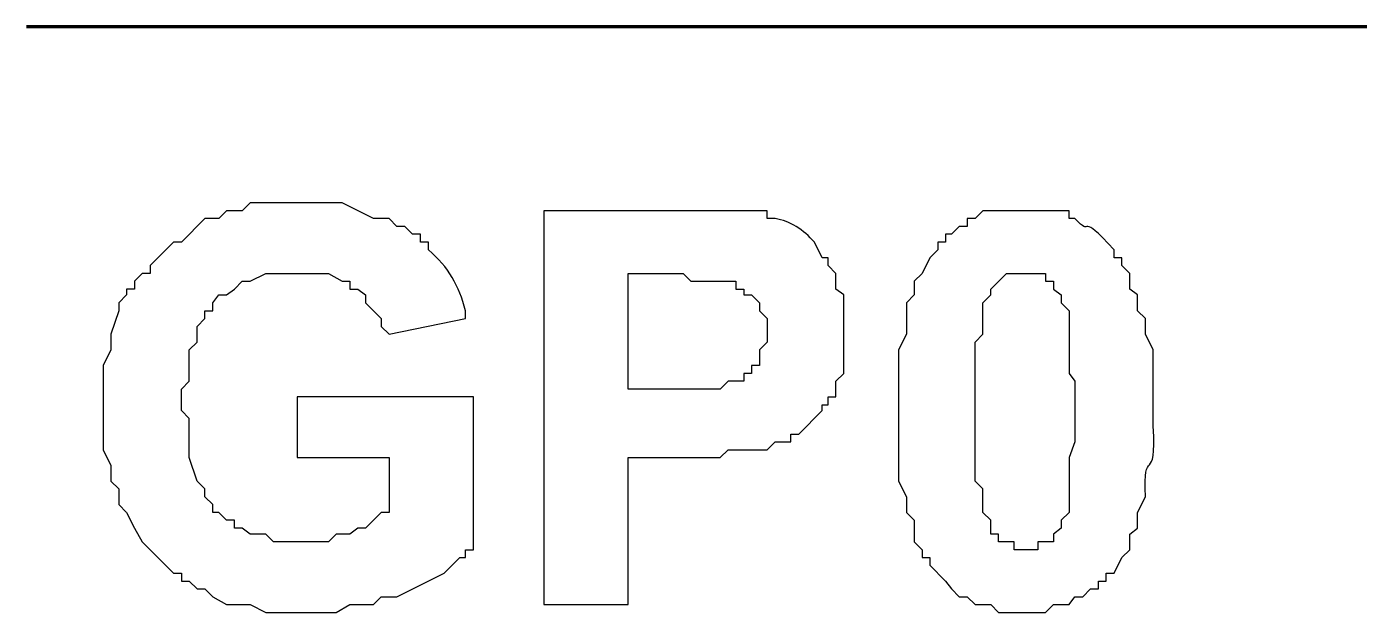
# Model space of a CAD drawing. Header units: millimetres. Extents: x -109 to -14.2, y -107.5 to -24.7.
# Drawn here: x -80.651 to -76.261, y -42.645 to -40.715 of the extents above; entities that cross this region are included whole.
import ezdxf

# ---------------------------------------------------------------- set-up
doc = ezdxf.new("R2010")
doc.units = ezdxf.units.MM
doc.header["$MEASUREMENT"] = 0
doc.layers.add('layer 1', color=7, linetype='Continuous')

msp = doc.modelspace()

# ---------------------------------------------------------------- linework, layer by layer
at = {"layer": 'layer 1', "color": 0, "lineweight": 80}
msp.add_open_spline([(-80.6507, -40.7152), (-80.6507, -40.7152), (-72.0095, -40.7152), (-72.0095, -40.7152), (-72.0095, -40.7152), (-72.0095, -40.7152), (-69.4733, -40.7152), (-69.4733, -40.7152)], degree=3, knots=[0, 0, 0, 0, 0.333333, 0.333333, 0.333333, 0.333333, 1, 1, 1, 1], dxfattribs=at)
at = {"layer": 'layer 1', "color": 0}
for points, knots in [([(-79.7601, -42.135), (-79.7601, -42.135), (-79.7601, -41.9349), (-79.7601, -41.9349), (-79.7601, -41.9349), (-79.7601, -41.9349), (-79.1793, -41.9349), (-79.1793, -41.9349), (-79.1793, -41.9349), (-79.1793, -41.9349), (-79.1793, -42.4383), (-79.1793, -42.4383), (-79.1793, -42.4383), (-79.1793, -42.4383), (-79.2051, -42.4383), (-79.2051, -42.4383), (-79.2051, -42.4383), (-79.2051, -42.4383), (-79.2051, -42.4641), (-79.2051, -42.4641), (-79.2051, -42.4641), (-79.2051, -42.4641), (-79.2245, -42.4641), (-79.2245, -42.4641), (-79.2245, -42.4641), (-79.2245, -42.4641), (-79.2761, -42.5158), (-79.2761, -42.5158), (-79.2761, -42.5158), (-79.2761, -42.5158), (-79.431, -42.5932), (-79.431, -42.5932), (-79.431, -42.5932), (-79.431, -42.5932), (-79.4826, -42.5932), (-79.4826, -42.5932), (-79.4826, -42.5932), (-79.4826, -42.5932), (-79.5084, -42.619), (-79.5084, -42.619), (-79.5084, -42.619), (-79.5084, -42.619), (-79.5859, -42.619), (-79.5859, -42.619), (-79.5859, -42.619), (-79.5859, -42.619), (-79.6311, -42.6448), (-79.6311, -42.6448), (-79.6311, -42.6448), (-79.6311, -42.6448), (-79.8634, -42.6448), (-79.8634, -42.6448), (-79.8634, -42.6448), (-79.8634, -42.6448), (-79.915, -42.619), (-79.915, -42.619), (-79.915, -42.619), (-79.915, -42.619), (-79.9925, -42.619), (-79.9925, -42.619), (-79.9925, -42.619), (-79.9925, -42.619), (-80.0376, -42.5932), (-80.0376, -42.5932), (-80.0376, -42.5932), (-80.0376, -42.5932), (-80.0634, -42.5674), (-80.0634, -42.5674), (-80.0634, -42.5674), (-80.0634, -42.5674), (-80.0893, -42.5674), (-80.0893, -42.5674), (-80.0893, -42.5674), (-80.0893, -42.5674), (-80.1151, -42.5416), (-80.1151, -42.5416), (-80.1151, -42.5416), (-80.1151, -42.5416), (-80.1409, -42.5416), (-80.1409, -42.5416), (-80.1409, -42.5416), (-80.1409, -42.5416), (-80.1409, -42.5158), (-80.1409, -42.5158), (-80.1409, -42.5158), (-80.1409, -42.5158), (-80.1667, -42.5158), (-80.1667, -42.5158), (-80.1667, -42.5158), (-80.1667, -42.5158), (-80.27, -42.4125), (-80.27, -42.4125), (-80.27, -42.4125), (-80.27, -42.4125), (-80.2958, -42.3673), (-80.2958, -42.3673), (-80.2958, -42.3673), (-80.2958, -42.3673), (-80.3216, -42.3157), (-80.3216, -42.3157), (-80.3216, -42.3157), (-80.3216, -42.3157), (-80.3474, -42.2899), (-80.3474, -42.2899), (-80.3474, -42.2899), (-80.3474, -42.2899), (-80.3474, -42.2382), (-80.3474, -42.2382), (-80.3474, -42.2382), (-80.3474, -42.2382), (-80.3732, -42.2124), (-80.3732, -42.2124), (-80.3732, -42.2124), (-80.3732, -42.2124), (-80.3732, -42.1608), (-80.3732, -42.1608), (-80.3732, -42.1608), (-80.3732, -42.1608), (-80.399, -42.1092), (-80.399, -42.1092), (-80.399, -42.1092), (-80.399, -42.1092), (-80.399, -41.8317), (-80.399, -41.8317), (-80.399, -41.8317), (-80.399, -41.8317), (-80.3732, -41.7801), (-80.3732, -41.7801), (-80.3732, -41.7801), (-80.3732, -41.7801), (-80.3732, -41.7284), (-80.3732, -41.7284), (-80.3732, -41.7284), (-80.3732, -41.7284), (-80.3474, -41.651), (-80.3474, -41.651), (-80.3474, -41.651), (-80.3474, -41.651), (-80.3474, -41.6252), (-80.3474, -41.6252), (-80.3474, -41.6252), (-80.3474, -41.6252), (-80.3216, -41.5993), (-80.3216, -41.5993), (-80.3216, -41.5993), (-80.3216, -41.5993), (-80.3216, -41.58), (-80.3216, -41.58), (-80.3216, -41.58), (-80.3216, -41.58), (-80.2958, -41.58), (-80.2958, -41.58), (-80.2958, -41.58), (-80.2958, -41.58), (-80.2958, -41.5542), (-80.2958, -41.5542), (-80.2958, -41.5542), (-80.2958, -41.5542), (-80.27, -41.5284), (-80.27, -41.5284), (-80.27, -41.5284), (-80.27, -41.5284), (-80.2441, -41.5284), (-80.2441, -41.5284), (-80.2441, -41.5284), (-80.2441, -41.5284), (-80.2441, -41.5025), (-80.2441, -41.5025), (-80.2441, -41.5025), (-80.2441, -41.5025), (-80.1667, -41.4251), (-80.1667, -41.4251), (-80.1667, -41.4251), (-80.1667, -41.4251), (-80.1409, -41.4251), (-80.1409, -41.4251), (-80.1409, -41.4251), (-80.1409, -41.4251), (-80.0634, -41.3477), (-80.0634, -41.3477), (-80.0634, -41.3477), (-80.0634, -41.3477), (-80.0183, -41.3477), (-80.0183, -41.3477), (-80.0183, -41.3477), (-80.0183, -41.3477), (-79.9925, -41.3219), (-79.9925, -41.3219), (-79.9925, -41.3219), (-79.9925, -41.3219), (-79.9408, -41.3219), (-79.9408, -41.3219), (-79.9408, -41.3219), (-79.9408, -41.3219), (-79.915, -41.296), (-79.915, -41.296), (-79.915, -41.296), (-79.915, -41.296), (-79.6117, -41.296), (-79.6117, -41.296), (-79.6117, -41.296), (-79.6117, -41.296), (-79.5084, -41.3477), (-79.5084, -41.3477), (-79.5084, -41.3477), (-79.5084, -41.3477), (-79.4568, -41.3477), (-79.4568, -41.3477), (-79.4568, -41.3477), (-79.4568, -41.3477), (-79.431, -41.3735), (-79.431, -41.3735), (-79.431, -41.3735), (-79.431, -41.3735), (-79.4052, -41.3735), (-79.4052, -41.3735), (-79.4052, -41.3735), (-79.4052, -41.3735), (-79.3794, -41.3993), (-79.3794, -41.3993), (-79.3794, -41.3993), (-79.3794, -41.3993), (-79.3536, -41.3993), (-79.3536, -41.3993), (-79.3536, -41.3993), (-79.3536, -41.3993), (-79.3536, -41.4251), (-79.3536, -41.4251), (-79.3536, -41.4251), (-79.3536, -41.4251), (-79.3277, -41.4251), (-79.3277, -41.4251), (-79.3277, -41.4251), (-79.3277, -41.4251), (-79.3277, -41.4509), (-79.3277, -41.4509), (-79.3277, -41.4509), (-79.2594, -41.5071), (-79.2278, -41.569), (-79.2051, -41.651), (-79.2051, -41.651), (-79.2051, -41.651), (-79.2051, -41.6768), (-79.2051, -41.6768), (-79.2051, -41.6768), (-79.2051, -41.6768), (-79.4568, -41.7284), (-79.4568, -41.7284), (-79.4568, -41.7284), (-79.4568, -41.7284), (-79.4826, -41.7026), (-79.4826, -41.7026), (-79.4826, -41.7026), (-79.4826, -41.7026), (-79.4826, -41.6768), (-79.4826, -41.6768), (-79.4826, -41.6768), (-79.4826, -41.6768), (-79.5343, -41.6252), (-79.5343, -41.6252), (-79.5343, -41.6252), (-79.5343, -41.6252), (-79.5343, -41.5993), (-79.5343, -41.5993), (-79.5343, -41.5993), (-79.5343, -41.5993), (-79.5601, -41.58), (-79.5601, -41.58), (-79.5601, -41.58), (-79.5601, -41.58), (-79.5859, -41.58), (-79.5859, -41.58), (-79.5859, -41.58), (-79.5859, -41.58), (-79.5859, -41.5542), (-79.5859, -41.5542), (-79.5859, -41.5542), (-79.5859, -41.5542), (-79.6117, -41.5542), (-79.6117, -41.5542), (-79.6117, -41.5542), (-79.6117, -41.5542), (-79.6569, -41.5284), (-79.6569, -41.5284), (-79.6569, -41.5284), (-79.7085, -41.5284), (-79.7601, -41.5284), (-79.8118, -41.5284), (-79.8118, -41.5284), (-79.8118, -41.5284), (-79.8634, -41.5284), (-79.8634, -41.5284), (-79.8634, -41.5284), (-79.8634, -41.5284), (-79.915, -41.5542), (-79.915, -41.5542), (-79.915, -41.5542), (-79.915, -41.5542), (-79.9408, -41.5542), (-79.9408, -41.5542), (-79.9408, -41.5542), (-79.9408, -41.5542), (-79.9666, -41.58), (-79.9666, -41.58), (-79.9666, -41.58), (-79.9666, -41.58), (-79.9925, -41.5993), (-79.9925, -41.5993), (-79.9925, -41.5993), (-79.9925, -41.5993), (-80.0183, -41.5993), (-80.0183, -41.5993), (-80.0183, -41.5993), (-80.0183, -41.5993), (-80.0376, -41.6252), (-80.0376, -41.6252), (-80.0376, -41.6252), (-80.0376, -41.6252), (-80.0376, -41.651), (-80.0376, -41.651), (-80.0376, -41.651), (-80.0376, -41.651), (-80.0634, -41.651), (-80.0634, -41.651), (-80.0634, -41.651), (-80.0634, -41.651), (-80.0634, -41.6768), (-80.0634, -41.6768), (-80.0634, -41.6768), (-80.0634, -41.6768), (-80.0893, -41.7026), (-80.0893, -41.7026), (-80.0893, -41.7026), (-80.0893, -41.7026), (-80.0893, -41.7542), (-80.0893, -41.7542), (-80.0893, -41.7542), (-80.0893, -41.7542), (-80.1151, -41.7801), (-80.1151, -41.7801), (-80.1151, -41.7801), (-80.1151, -41.7801), (-80.1151, -41.8833), (-80.1151, -41.8833), (-80.1151, -41.8833), (-80.1151, -41.8833), (-80.1409, -41.9091), (-80.1409, -41.9091), (-80.1409, -41.9091), (-80.1409, -41.9091), (-80.1409, -41.9801), (-80.1409, -41.9801), (-80.1409, -41.9801), (-80.1409, -41.9801), (-80.1151, -42.0059), (-80.1151, -42.0059), (-80.1151, -42.0059), (-80.1151, -42.0059), (-80.1151, -42.135), (-80.1151, -42.135), (-80.1151, -42.135), (-80.1151, -42.135), (-80.0893, -42.2124), (-80.0893, -42.2124), (-80.0893, -42.2124), (-80.0893, -42.2124), (-80.0634, -42.2382), (-80.0634, -42.2382), (-80.0634, -42.2382), (-80.0634, -42.2382), (-80.0634, -42.2641), (-80.0634, -42.2641), (-80.0634, -42.2641), (-80.0634, -42.2641), (-80.0376, -42.2899), (-80.0376, -42.2899), (-80.0376, -42.2899), (-80.0376, -42.2899), (-80.0376, -42.3157), (-80.0376, -42.3157), (-80.0376, -42.3157), (-80.0376, -42.3157), (-80.0183, -42.3157), (-80.0183, -42.3157), (-80.0183, -42.3157), (-80.0183, -42.3157), (-79.9925, -42.3415), (-79.9925, -42.3415), (-79.9925, -42.3415), (-79.9925, -42.3415), (-79.9666, -42.3415), (-79.9666, -42.3415), (-79.9666, -42.3415), (-79.9666, -42.3415), (-79.9666, -42.3673), (-79.9666, -42.3673), (-79.9666, -42.3673), (-79.9666, -42.3673), (-79.9408, -42.3673), (-79.9408, -42.3673), (-79.9408, -42.3673), (-79.9408, -42.3673), (-79.915, -42.3867), (-79.915, -42.3867), (-79.915, -42.3867), (-79.915, -42.3867), (-79.8634, -42.3867), (-79.8634, -42.3867), (-79.8634, -42.3867), (-79.8634, -42.3867), (-79.8376, -42.4125), (-79.8376, -42.4125), (-79.8376, -42.4125), (-79.8376, -42.4125), (-79.6569, -42.4125), (-79.6569, -42.4125), (-79.6569, -42.4125), (-79.6569, -42.4125), (-79.6311, -42.3867), (-79.6311, -42.3867), (-79.6311, -42.3867), (-79.6311, -42.3867), (-79.5859, -42.3867), (-79.5859, -42.3867), (-79.5859, -42.3867), (-79.5859, -42.3867), (-79.5601, -42.3673), (-79.5601, -42.3673), (-79.5601, -42.3673), (-79.5601, -42.3673), (-79.5343, -42.3673), (-79.5343, -42.3673), (-79.5343, -42.3673), (-79.5343, -42.3673), (-79.4826, -42.3157), (-79.4826, -42.3157), (-79.4826, -42.3157), (-79.4826, -42.3157), (-79.4568, -42.3157), (-79.4568, -42.3157), (-79.4568, -42.3157), (-79.4568, -42.3157), (-79.4568, -42.135), (-79.4568, -42.135), (-79.4568, -42.135), (-79.4568, -42.135), (-79.7601, -42.135), (-79.7601, -42.135)], [0, 0, 0, 0, 0.00885, 0.00885, 0.00885, 0.00885, 0.017699, 0.017699, 0.017699, 0.017699, 0.026549, 0.026549, 0.026549, 0.026549, 0.035398, 0.035398, 0.035398, 0.035398, 0.044248, 0.044248, 0.044248, 0.044248, 0.053097, 0.053097, 0.053097, 0.053097, 0.061947, 0.061947, 0.061947, 0.061947, 0.070796, 0.070796, 0.070796, 0.070796, 0.079646, 0.079646, 0.079646, 0.079646, 0.088496, 0.088496, 0.088496, 0.088496, 0.097345, 0.097345, 0.097345, 0.097345, 0.106195, 0.106195, 0.106195, 0.106195, 0.115044, 0.115044, 0.115044, 0.115044, 0.123894, 0.123894, 0.123894, 0.123894, 0.132743, 0.132743, 0.132743, 0.132743, 0.141593, 0.141593, 0.141593, 0.141593, 0.150442, 0.150442, 0.150442, 0.150442, 0.159292, 0.159292, 0.159292, 0.159292, 0.168142, 0.168142, 0.168142, 0.168142, 0.176991, 0.176991, 0.176991, 0.176991, 0.185841, 0.185841, 0.185841, 0.185841, 0.19469, 0.19469, 0.19469, 0.19469, 0.20354, 0.20354, 0.20354, 0.20354, 0.212389, 0.212389, 0.212389, 0.212389, 0.221239, 0.221239, 0.221239, 0.221239, 0.230088, 0.230088, 0.230088, 0.230089, 0.238938, 0.238938, 0.238938, 0.238938, 0.247788, 0.247788, 0.247788, 0.247788, 0.256637, 0.256637, 0.256637, 0.256637, 0.265487, 0.265487, 0.265487, 0.265487, 0.274336, 0.274336, 0.274336, 0.274336, 0.283186, 0.283186, 0.283186, 0.283186, 0.292035, 0.292035, 0.292035, 0.292035, 0.300885, 0.300885, 0.300885, 0.300885, 0.309735, 0.309735, 0.309735, 0.309735, 0.318584, 0.318584, 0.318584, 0.318584, 0.327434, 0.327434, 0.327434, 0.327434, 0.336283, 0.336283, 0.336283, 0.336283, 0.345133, 0.345133, 0.345133, 0.345133, 0.353982, 0.353982, 0.353982, 0.353982, 0.362832, 0.362832, 0.362832, 0.362832, 0.371681, 0.371681, 0.371681, 0.371681, 0.380531, 0.380531, 0.380531, 0.380531, 0.389381, 0.389381, 0.389381, 0.389381, 0.39823, 0.39823, 0.39823, 0.39823, 0.40708, 0.40708, 0.40708, 0.40708, 0.415929, 0.415929, 0.415929, 0.415929, 0.424779, 0.424779, 0.424779, 0.424779, 0.433628, 0.433628, 0.433628, 0.433628, 0.442478, 0.442478, 0.442478, 0.442478, 0.451327, 0.451327, 0.451327, 0.451327, 0.460177, 0.460177, 0.460177, 0.460177, 0.469027, 0.469027, 0.469027, 0.469027, 0.477876, 0.477876, 0.477876, 0.477876, 0.486726, 0.486726, 0.486726, 0.486726, 0.495575, 0.495575, 0.495575, 0.495575, 0.504425, 0.504425, 0.504425, 0.504425, 0.513274, 0.513274, 0.513274, 0.513274, 0.522124, 0.522124, 0.522124, 0.522124, 0.530973, 0.530973, 0.530973, 0.530973, 0.539823, 0.539823, 0.539823, 0.539823, 0.548673, 0.548673, 0.548673, 0.548673, 0.557522, 0.557522, 0.557522, 0.557522, 0.566372, 0.566372, 0.566372, 0.566372, 0.575221, 0.575221, 0.575221, 0.575221, 0.584071, 0.584071, 0.584071, 0.584071, 0.59292, 0.59292, 0.59292, 0.59292, 0.60177, 0.60177, 0.60177, 0.60177, 0.610619, 0.610619, 0.610619, 0.610619, 0.619469, 0.619469, 0.619469, 0.619469, 0.628319, 0.628319, 0.628319, 0.628319, 0.637168, 0.637168, 0.637168, 0.637168, 0.646018, 0.646018, 0.646018, 0.646018, 0.654867, 0.654867, 0.654867, 0.654867, 0.663717, 0.663717, 0.663717, 0.663717, 0.672566, 0.672566, 0.672566, 0.672566, 0.681416, 0.681416, 0.681416, 0.681416, 0.690265, 0.690265, 0.690265, 0.690265, 0.699115, 0.699115, 0.699115, 0.699115, 0.707965, 0.707965, 0.707965, 0.707965, 0.716814, 0.716814, 0.716814, 0.716814, 0.725664, 0.725664, 0.725664, 0.725664, 0.734513, 0.734513, 0.734513, 0.734513, 0.743363, 0.743363, 0.743363, 0.743363, 0.752212, 0.752212, 0.752212, 0.752212, 0.761062, 0.761062, 0.761062, 0.761062, 0.769912, 0.769912, 0.769912, 0.769912, 0.778761, 0.778761, 0.778761, 0.778761, 0.787611, 0.787611, 0.787611, 0.787611, 0.79646, 0.79646, 0.79646, 0.79646, 0.80531, 0.80531, 0.80531, 0.80531, 0.814159, 0.814159, 0.814159, 0.814159, 0.823009, 0.823009, 0.823009, 0.823009, 0.831858, 0.831858, 0.831858, 0.831858, 0.840708, 0.840708, 0.840708, 0.840708, 0.849558, 0.849558, 0.849558, 0.849558, 0.858407, 0.858407, 0.858407, 0.858407, 0.867257, 0.867257, 0.867257, 0.867257, 0.876106, 0.876106, 0.876106, 0.876106, 0.884956, 0.884956, 0.884956, 0.884956, 0.893805, 0.893805, 0.893805, 0.893805, 0.902655, 0.902655, 0.902655, 0.902655, 0.911504, 0.911504, 0.911504, 0.911504, 0.920354, 0.920354, 0.920354, 0.920354, 0.929204, 0.929204, 0.929204, 0.929204, 0.938053, 0.938053, 0.938053, 0.938053, 0.946903, 0.946903, 0.946903, 0.946903, 0.955752, 0.955752, 0.955752, 0.955752, 0.964602, 0.964602, 0.964602, 0.964602, 0.973451, 0.973451, 0.973451, 0.973451, 0.982301, 0.982301, 0.982301, 0.982301, 1, 1, 1, 1]), ([(-78.947, -42.619), (-78.947, -42.619), (-78.947, -41.3219), (-78.947, -41.3219), (-78.947, -41.3219), (-78.947, -41.3219), (-78.5146, -41.3219), (-78.5146, -41.3219), (-78.5146, -41.3219), (-78.4221, -41.3219), (-78.3296, -41.3219), (-78.2371, -41.3219), (-78.2371, -41.3219), (-78.2371, -41.3219), (-78.2113, -41.3219), (-78.2113, -41.3219), (-78.2113, -41.3219), (-78.2113, -41.3219), (-78.2113, -41.3477), (-78.2113, -41.3477), (-78.2113, -41.3477), (-78.2113, -41.3477), (-78.1855, -41.3477), (-78.1855, -41.3477), (-78.1855, -41.3477), (-78.1367, -41.3551), (-78.0918, -41.385), (-78.0564, -41.4251), (-78.0564, -41.4251), (-78.0564, -41.4251), (-78.0306, -41.4768), (-78.0306, -41.4768), (-78.0306, -41.4768), (-78.0306, -41.4768), (-78.0112, -41.4768), (-78.0112, -41.4768), (-78.0112, -41.4768), (-78.0112, -41.4768), (-78.0112, -41.5025), (-78.0112, -41.5025), (-78.0112, -41.5025), (-78.0112, -41.5025), (-77.9854, -41.5284), (-77.9854, -41.5284), (-77.9854, -41.5284), (-77.9854, -41.5284), (-77.9854, -41.58), (-77.9854, -41.58), (-77.9854, -41.58), (-77.9854, -41.58), (-77.9596, -41.5993), (-77.9596, -41.5993), (-77.9596, -41.5993), (-77.9596, -41.5993), (-77.9596, -41.8575), (-77.9596, -41.8575), (-77.9596, -41.8575), (-77.9596, -41.8575), (-77.9854, -41.8833), (-77.9854, -41.8833), (-77.9854, -41.8833), (-77.9854, -41.8833), (-77.9854, -41.9349), (-77.9854, -41.9349), (-77.9854, -41.9349), (-77.9854, -41.9349), (-78.0112, -41.9349), (-78.0112, -41.9349), (-78.0112, -41.9349), (-78.0112, -41.9349), (-78.0112, -41.9608), (-78.0112, -41.9608), (-78.0112, -41.9608), (-78.0112, -41.9608), (-78.0306, -41.9608), (-78.0306, -41.9608), (-78.0306, -41.9608), (-78.0306, -41.9608), (-78.0306, -41.9801), (-78.0306, -41.9801), (-78.0306, -41.9801), (-78.0306, -41.9801), (-78.108, -42.0576), (-78.108, -42.0576), (-78.108, -42.0576), (-78.108, -42.0576), (-78.1339, -42.0576), (-78.1339, -42.0576), (-78.1339, -42.0576), (-78.1339, -42.0576), (-78.1339, -42.0834), (-78.1339, -42.0834), (-78.1339, -42.0834), (-78.1339, -42.0834), (-78.1855, -42.0834), (-78.1855, -42.0834), (-78.1855, -42.0834), (-78.1855, -42.0834), (-78.2113, -42.1092), (-78.2113, -42.1092), (-78.2113, -42.1092), (-78.2113, -42.1092), (-78.3404, -42.1092), (-78.3404, -42.1092), (-78.3404, -42.1092), (-78.3404, -42.1092), (-78.3662, -42.135), (-78.3662, -42.135), (-78.3662, -42.135), (-78.3662, -42.135), (-78.6695, -42.135), (-78.6695, -42.135), (-78.6695, -42.135), (-78.6695, -42.135), (-78.6695, -42.619), (-78.6695, -42.619), (-78.6695, -42.619), (-78.6695, -42.619), (-78.947, -42.619), (-78.947, -42.619)], [0, 0, 0, 0, 0.032258, 0.032258, 0.032258, 0.032258, 0.064516, 0.064516, 0.064516, 0.064516, 0.096774, 0.096774, 0.096774, 0.096774, 0.129032, 0.129032, 0.129032, 0.129032, 0.16129, 0.16129, 0.16129, 0.16129, 0.193548, 0.193548, 0.193548, 0.193548, 0.225806, 0.225806, 0.225806, 0.225806, 0.258065, 0.258065, 0.258065, 0.258065, 0.290323, 0.290323, 0.290323, 0.290323, 0.322581, 0.322581, 0.322581, 0.322581, 0.354839, 0.354839, 0.354839, 0.354839, 0.387097, 0.387097, 0.387097, 0.387097, 0.419355, 0.419355, 0.419355, 0.419355, 0.451613, 0.451613, 0.451613, 0.451613, 0.483871, 0.483871, 0.483871, 0.483871, 0.516129, 0.516129, 0.516129, 0.516129, 0.548387, 0.548387, 0.548387, 0.548387, 0.580645, 0.580645, 0.580645, 0.580645, 0.612903, 0.612903, 0.612903, 0.612903, 0.645161, 0.645161, 0.645161, 0.645161, 0.677419, 0.677419, 0.677419, 0.677419, 0.709677, 0.709677, 0.709677, 0.709677, 0.741935, 0.741935, 0.741935, 0.741935, 0.774194, 0.774194, 0.774194, 0.774194, 0.806452, 0.806452, 0.806452, 0.806452, 0.83871, 0.83871, 0.83871, 0.83871, 0.870968, 0.870968, 0.870968, 0.870968, 0.903226, 0.903226, 0.903226, 0.903226, 0.935484, 0.935484, 0.935484, 0.935484, 1, 1, 1, 1]), ([(-77.3723, -41.3219), (-77.3723, -41.3219), (-77.2175, -41.3219), (-77.2175, -41.3219), (-77.2175, -41.3219), (-77.2175, -41.3219), (-77.2175, -41.3477), (-77.2175, -41.3477), (-77.2175, -41.3477), (-77.2175, -41.3477), (-77.1981, -41.3477), (-77.1981, -41.3477), (-77.1981, -41.3477), (-77.1368, -41.4153), (-77.1885, -41.316), (-77.069, -41.4509), (-77.069, -41.4509), (-77.069, -41.4509), (-77.069, -41.4768), (-77.069, -41.4768), (-77.069, -41.4768), (-77.069, -41.4768), (-77.0432, -41.4768), (-77.0432, -41.4768), (-77.0432, -41.4768), (-77.0432, -41.4768), (-77.0432, -41.5025), (-77.0432, -41.5025), (-77.0432, -41.5025), (-77.0432, -41.5025), (-77.0174, -41.5284), (-77.0174, -41.5284), (-77.0174, -41.5284), (-77.0174, -41.5284), (-77.0174, -41.58), (-77.0174, -41.58), (-77.0174, -41.58), (-77.0174, -41.58), (-76.9916, -41.5993), (-76.9916, -41.5993), (-76.9916, -41.5993), (-76.9916, -41.5993), (-76.9916, -41.651), (-76.9916, -41.651), (-76.9916, -41.651), (-76.9916, -41.651), (-76.9658, -41.6768), (-76.9658, -41.6768), (-76.9658, -41.6768), (-76.9658, -41.6768), (-76.9658, -41.7284), (-76.9658, -41.7284), (-76.9658, -41.7284), (-76.9658, -41.7284), (-76.94, -41.7801), (-76.94, -41.7801), (-76.94, -41.7801), (-76.94, -41.7801), (-76.94, -42.0317), (-76.94, -42.0317), (-76.94, -42.0317), (-76.9284, -42.2329), (-76.9757, -42.0909), (-76.9658, -42.2641), (-76.9658, -42.2641), (-76.9658, -42.2641), (-76.9916, -42.3157), (-76.9916, -42.3157), (-76.9916, -42.3157), (-76.9916, -42.3157), (-76.9916, -42.3673), (-76.9916, -42.3673), (-76.9916, -42.3673), (-76.9916, -42.3673), (-77.0174, -42.3867), (-77.0174, -42.3867), (-77.0174, -42.3867), (-77.0174, -42.3867), (-77.0174, -42.4383), (-77.0174, -42.4383), (-77.0174, -42.4383), (-77.0174, -42.4383), (-77.0432, -42.4641), (-77.0432, -42.4641), (-77.0432, -42.4641), (-77.0432, -42.4641), (-77.069, -42.5158), (-77.069, -42.5158), (-77.069, -42.5158), (-77.069, -42.5158), (-77.0949, -42.5158), (-77.0949, -42.5158), (-77.0949, -42.5158), (-77.0949, -42.5158), (-77.0949, -42.5416), (-77.0949, -42.5416), (-77.0949, -42.5416), (-77.0949, -42.5416), (-77.1206, -42.5416), (-77.1206, -42.5416), (-77.1206, -42.5416), (-77.1206, -42.5416), (-77.1206, -42.5674), (-77.1206, -42.5674), (-77.1206, -42.5674), (-77.1206, -42.5674), (-77.1465, -42.5674), (-77.1465, -42.5674), (-77.1465, -42.5674), (-77.1465, -42.5674), (-77.1723, -42.5932), (-77.1723, -42.5932), (-77.1723, -42.5932), (-77.1723, -42.5932), (-77.1981, -42.5932), (-77.1981, -42.5932), (-77.1981, -42.5932), (-77.1981, -42.5932), (-77.2175, -42.619), (-77.2175, -42.619), (-77.2175, -42.619), (-77.2175, -42.619), (-77.2691, -42.619), (-77.2691, -42.619), (-77.2691, -42.619), (-77.2691, -42.619), (-77.2949, -42.6448), (-77.2949, -42.6448), (-77.2949, -42.6448), (-77.2949, -42.6448), (-77.4498, -42.6448), (-77.4498, -42.6448), (-77.4498, -42.6448), (-77.4498, -42.6448), (-77.4756, -42.619), (-77.4756, -42.619), (-77.4756, -42.619), (-77.4756, -42.619), (-77.5272, -42.619), (-77.5272, -42.619), (-77.5272, -42.619), (-77.5272, -42.619), (-77.553, -42.5932), (-77.553, -42.5932), (-77.553, -42.5932), (-77.553, -42.5932), (-77.5789, -42.5932), (-77.5789, -42.5932), (-77.5789, -42.5932), (-77.5789, -42.5932), (-77.6047, -42.5674), (-77.6047, -42.5674), (-77.6047, -42.5674), (-77.6047, -42.5674), (-77.624, -42.5416), (-77.624, -42.5416), (-77.624, -42.5416), (-77.624, -42.5416), (-77.6757, -42.4899), (-77.6757, -42.4899), (-77.6757, -42.4899), (-77.6757, -42.4899), (-77.6757, -42.4641), (-77.6757, -42.4641), (-77.6757, -42.4641), (-77.6757, -42.4641), (-77.7015, -42.4641), (-77.7015, -42.4641), (-77.7015, -42.4641), (-77.7015, -42.4641), (-77.7015, -42.4383), (-77.7015, -42.4383), (-77.7015, -42.4383), (-77.7015, -42.4383), (-77.7273, -42.4125), (-77.7273, -42.4125), (-77.7273, -42.4125), (-77.7273, -42.4125), (-77.7273, -42.3415), (-77.7273, -42.3415), (-77.7273, -42.3415), (-77.7273, -42.3415), (-77.7531, -42.3157), (-77.7531, -42.3157), (-77.7531, -42.3157), (-77.7531, -42.3157), (-77.7531, -42.2641), (-77.7531, -42.2641), (-77.7531, -42.2641), (-77.7531, -42.2641), (-77.7789, -42.2124), (-77.7789, -42.2124), (-77.7789, -42.2124), (-77.7789, -42.2124), (-77.7789, -41.7801), (-77.7789, -41.7801), (-77.7789, -41.7801), (-77.7789, -41.7801), (-77.7531, -41.7284), (-77.7531, -41.7284), (-77.7531, -41.7284), (-77.7531, -41.7284), (-77.7531, -41.6252), (-77.7531, -41.6252), (-77.7531, -41.6252), (-77.7531, -41.6252), (-77.7273, -41.5993), (-77.7273, -41.5993), (-77.7273, -41.5993), (-77.7273, -41.5993), (-77.7273, -41.5542), (-77.7273, -41.5542), (-77.7273, -41.5542), (-77.7273, -41.5542), (-77.7015, -41.5284), (-77.7015, -41.5284), (-77.7015, -41.5284), (-77.7015, -41.5284), (-77.6757, -41.4768), (-77.6757, -41.4768), (-77.6757, -41.4768), (-77.6757, -41.4768), (-77.6498, -41.4509), (-77.6498, -41.4509), (-77.6498, -41.4509), (-77.6498, -41.4509), (-77.6498, -41.4251), (-77.6498, -41.4251), (-77.6498, -41.4251), (-77.6498, -41.4251), (-77.624, -41.4251), (-77.624, -41.4251), (-77.624, -41.4251), (-77.624, -41.4251), (-77.624, -41.3993), (-77.624, -41.3993), (-77.624, -41.3993), (-77.624, -41.3993), (-77.6047, -41.3993), (-77.6047, -41.3993), (-77.6047, -41.3993), (-77.6047, -41.3993), (-77.5789, -41.3735), (-77.5789, -41.3735), (-77.5789, -41.3735), (-77.5789, -41.3735), (-77.553, -41.3735), (-77.553, -41.3735), (-77.553, -41.3735), (-77.553, -41.3735), (-77.553, -41.3477), (-77.553, -41.3477), (-77.553, -41.3477), (-77.553, -41.3477), (-77.5272, -41.3477), (-77.5272, -41.3477), (-77.5272, -41.3477), (-77.5272, -41.3477), (-77.5014, -41.3219), (-77.5014, -41.3219), (-77.5014, -41.3219), (-77.5014, -41.3219), (-77.3723, -41.3219), (-77.3723, -41.3219)], [0, 0, 0, 0, 0.014925, 0.014925, 0.014925, 0.014925, 0.029851, 0.029851, 0.029851, 0.029851, 0.044776, 0.044776, 0.044776, 0.044776, 0.059701, 0.059701, 0.059701, 0.059702, 0.074627, 0.074627, 0.074627, 0.074627, 0.089552, 0.089552, 0.089552, 0.089552, 0.104478, 0.104478, 0.104478, 0.104478, 0.119403, 0.119403, 0.119403, 0.119403, 0.134328, 0.134328, 0.134328, 0.134328, 0.149254, 0.149254, 0.149254, 0.149254, 0.164179, 0.164179, 0.164179, 0.164179, 0.179104, 0.179104, 0.179104, 0.179104, 0.19403, 0.19403, 0.19403, 0.19403, 0.208955, 0.208955, 0.208955, 0.208955, 0.223881, 0.223881, 0.223881, 0.223881, 0.238806, 0.238806, 0.238806, 0.238806, 0.253731, 0.253731, 0.253731, 0.253731, 0.268657, 0.268657, 0.268657, 0.268657, 0.283582, 0.283582, 0.283582, 0.283582, 0.298507, 0.298507, 0.298507, 0.298507, 0.313433, 0.313433, 0.313433, 0.313433, 0.328358, 0.328358, 0.328358, 0.328358, 0.343284, 0.343284, 0.343284, 0.343284, 0.358209, 0.358209, 0.358209, 0.358209, 0.373134, 0.373134, 0.373134, 0.373134, 0.38806, 0.38806, 0.38806, 0.38806, 0.402985, 0.402985, 0.402985, 0.402985, 0.41791, 0.41791, 0.41791, 0.41791, 0.432836, 0.432836, 0.432836, 0.432836, 0.447761, 0.447761, 0.447761, 0.447761, 0.462687, 0.462687, 0.462687, 0.462687, 0.477612, 0.477612, 0.477612, 0.477612, 0.492537, 0.492537, 0.492537, 0.492537, 0.507463, 0.507463, 0.507463, 0.507463, 0.522388, 0.522388, 0.522388, 0.522388, 0.537313, 0.537313, 0.537313, 0.537313, 0.552239, 0.552239, 0.552239, 0.552239, 0.567164, 0.567164, 0.567164, 0.567164, 0.58209, 0.58209, 0.58209, 0.58209, 0.597015, 0.597015, 0.597015, 0.597015, 0.61194, 0.61194, 0.61194, 0.61194, 0.626866, 0.626866, 0.626866, 0.626866, 0.641791, 0.641791, 0.641791, 0.641791, 0.656716, 0.656716, 0.656716, 0.656716, 0.671642, 0.671642, 0.671642, 0.671642, 0.686567, 0.686567, 0.686567, 0.686567, 0.701493, 0.701493, 0.701493, 0.701493, 0.716418, 0.716418, 0.716418, 0.716418, 0.731343, 0.731343, 0.731343, 0.731343, 0.746269, 0.746269, 0.746269, 0.746269, 0.761194, 0.761194, 0.761194, 0.761194, 0.776119, 0.776119, 0.776119, 0.776119, 0.791045, 0.791045, 0.791045, 0.791045, 0.80597, 0.80597, 0.80597, 0.80597, 0.820896, 0.820896, 0.820896, 0.820896, 0.835821, 0.835821, 0.835821, 0.835821, 0.850746, 0.850746, 0.850746, 0.850746, 0.865672, 0.865672, 0.865672, 0.865672, 0.880597, 0.880597, 0.880597, 0.880597, 0.895522, 0.895522, 0.895522, 0.895522, 0.910448, 0.910448, 0.910448, 0.910448, 0.925373, 0.925373, 0.925373, 0.925373, 0.940299, 0.940299, 0.940299, 0.940299, 0.955224, 0.955224, 0.955224, 0.955224, 0.970149, 0.970149, 0.970149, 0.970149, 1, 1, 1, 1]), ([(-78.6695, -41.5284), (-78.6695, -41.5284), (-78.6695, -41.9091), (-78.6695, -41.9091), (-78.6695, -41.9091), (-78.6695, -41.9091), (-78.3662, -41.9091), (-78.3662, -41.9091), (-78.3662, -41.9091), (-78.3662, -41.9091), (-78.3404, -41.8833), (-78.3404, -41.8833), (-78.3404, -41.8833), (-78.3404, -41.8833), (-78.2887, -41.8833), (-78.2887, -41.8833), (-78.2887, -41.8833), (-78.2887, -41.8833), (-78.2887, -41.8575), (-78.2887, -41.8575), (-78.2887, -41.8575), (-78.2887, -41.8575), (-78.2629, -41.8575), (-78.2629, -41.8575), (-78.2629, -41.8575), (-78.2629, -41.8575), (-78.2629, -41.8317), (-78.2629, -41.8317), (-78.2629, -41.8317), (-78.2629, -41.8317), (-78.2371, -41.8317), (-78.2371, -41.8317), (-78.2371, -41.8317), (-78.2371, -41.8317), (-78.2371, -41.7801), (-78.2371, -41.7801), (-78.2371, -41.7801), (-78.2371, -41.7801), (-78.2113, -41.7542), (-78.2113, -41.7542), (-78.2113, -41.7542), (-78.2113, -41.7542), (-78.2113, -41.6768), (-78.2113, -41.6768), (-78.2113, -41.6768), (-78.2113, -41.6768), (-78.2371, -41.651), (-78.2371, -41.651), (-78.2371, -41.651), (-78.2371, -41.651), (-78.2371, -41.6252), (-78.2371, -41.6252), (-78.2371, -41.6252), (-78.2371, -41.6252), (-78.2629, -41.5993), (-78.2629, -41.5993), (-78.2629, -41.5993), (-78.2629, -41.5993), (-78.2887, -41.5993), (-78.2887, -41.5993), (-78.2887, -41.5993), (-78.2887, -41.5993), (-78.2887, -41.58), (-78.2887, -41.58), (-78.2887, -41.58), (-78.2887, -41.58), (-78.3146, -41.58), (-78.3146, -41.58), (-78.3146, -41.58), (-78.3146, -41.58), (-78.3146, -41.5542), (-78.3146, -41.5542), (-78.3146, -41.5542), (-78.3146, -41.5542), (-78.463, -41.5542), (-78.463, -41.5542), (-78.463, -41.5542), (-78.463, -41.5542), (-78.4888, -41.5284), (-78.4888, -41.5284), (-78.4888, -41.5284), (-78.4888, -41.5284), (-78.5404, -41.5284), (-78.5404, -41.5284), (-78.5404, -41.5284), (-78.5404, -41.5284), (-78.6695, -41.5284), (-78.6695, -41.5284)], [0, 0, 0, 0, 0.043478, 0.043478, 0.043478, 0.043478, 0.086957, 0.086957, 0.086957, 0.086957, 0.130435, 0.130435, 0.130435, 0.130435, 0.173913, 0.173913, 0.173913, 0.173913, 0.217391, 0.217391, 0.217391, 0.217391, 0.26087, 0.26087, 0.26087, 0.26087, 0.304348, 0.304348, 0.304348, 0.304348, 0.347826, 0.347826, 0.347826, 0.347826, 0.391304, 0.391304, 0.391304, 0.391304, 0.434783, 0.434783, 0.434783, 0.434783, 0.478261, 0.478261, 0.478261, 0.478261, 0.521739, 0.521739, 0.521739, 0.521739, 0.565217, 0.565217, 0.565217, 0.565217, 0.608696, 0.608696, 0.608696, 0.608696, 0.652174, 0.652174, 0.652174, 0.652174, 0.695652, 0.695652, 0.695652, 0.695652, 0.73913, 0.73913, 0.73913, 0.73913, 0.782609, 0.782609, 0.782609, 0.782609, 0.826087, 0.826087, 0.826087, 0.826087, 0.869565, 0.869565, 0.869565, 0.869565, 0.913043, 0.913043, 0.913043, 0.913043, 1, 1, 1, 1]), ([(-77.3723, -41.5284), (-77.3723, -41.5284), (-77.424, -41.5284), (-77.424, -41.5284), (-77.424, -41.5284), (-77.424, -41.5284), (-77.4756, -41.58), (-77.4756, -41.58), (-77.4756, -41.58), (-77.4756, -41.58), (-77.4756, -41.5993), (-77.4756, -41.5993), (-77.4756, -41.5993), (-77.4756, -41.5993), (-77.5014, -41.6252), (-77.5014, -41.6252), (-77.5014, -41.6252), (-77.5014, -41.6252), (-77.5014, -41.7284), (-77.5014, -41.7284), (-77.5014, -41.7284), (-77.5014, -41.7284), (-77.5272, -41.7542), (-77.5272, -41.7542), (-77.5272, -41.7542), (-77.5272, -41.7542), (-77.5272, -42.2124), (-77.5272, -42.2124), (-77.5272, -42.2124), (-77.5272, -42.2124), (-77.5014, -42.2382), (-77.5014, -42.2382), (-77.5014, -42.2382), (-77.5014, -42.2382), (-77.5014, -42.3157), (-77.5014, -42.3157), (-77.5014, -42.3157), (-77.5014, -42.3157), (-77.4756, -42.3415), (-77.4756, -42.3415), (-77.4756, -42.3415), (-77.4756, -42.3415), (-77.4756, -42.3867), (-77.4756, -42.3867), (-77.4756, -42.3867), (-77.4756, -42.3867), (-77.4498, -42.3867), (-77.4498, -42.3867), (-77.4498, -42.3867), (-77.4498, -42.3867), (-77.4498, -42.4125), (-77.4498, -42.4125), (-77.4498, -42.4125), (-77.4498, -42.4125), (-77.3982, -42.4125), (-77.3982, -42.4125), (-77.3982, -42.4125), (-77.3982, -42.4125), (-77.3982, -42.4383), (-77.3982, -42.4383), (-77.3982, -42.4383), (-77.3982, -42.4383), (-77.3207, -42.4383), (-77.3207, -42.4383), (-77.3207, -42.4383), (-77.3207, -42.4383), (-77.3207, -42.4125), (-77.3207, -42.4125), (-77.3207, -42.4125), (-77.3207, -42.4125), (-77.2691, -42.4125), (-77.2691, -42.4125), (-77.2691, -42.4125), (-77.2691, -42.4125), (-77.2691, -42.3867), (-77.2691, -42.3867), (-77.2691, -42.3867), (-77.2691, -42.3867), (-77.2433, -42.3673), (-77.2433, -42.3673), (-77.2433, -42.3673), (-77.2433, -42.3673), (-77.2433, -42.3415), (-77.2433, -42.3415), (-77.2433, -42.3415), (-77.2433, -42.3415), (-77.2175, -42.3157), (-77.2175, -42.3157), (-77.2175, -42.3157), (-77.2175, -42.3157), (-77.2175, -42.135), (-77.2175, -42.135), (-77.2175, -42.135), (-77.2175, -42.135), (-77.1981, -42.0834), (-77.1981, -42.0834), (-77.1981, -42.0834), (-77.1981, -42.0834), (-77.1981, -41.8833), (-77.1981, -41.8833), (-77.1981, -41.8833), (-77.1981, -41.8833), (-77.2175, -41.8575), (-77.2175, -41.8575), (-77.2175, -41.8575), (-77.2175, -41.8575), (-77.2175, -41.651), (-77.2175, -41.651), (-77.2175, -41.651), (-77.2175, -41.651), (-77.2433, -41.6252), (-77.2433, -41.6252), (-77.2433, -41.6252), (-77.2433, -41.6252), (-77.2433, -41.5993), (-77.2433, -41.5993), (-77.2433, -41.5993), (-77.2433, -41.5993), (-77.2691, -41.58), (-77.2691, -41.58), (-77.2691, -41.58), (-77.2691, -41.58), (-77.2691, -41.5542), (-77.2691, -41.5542), (-77.2691, -41.5542), (-77.2691, -41.5542), (-77.2949, -41.5542), (-77.2949, -41.5542), (-77.2949, -41.5542), (-77.2949, -41.5542), (-77.2949, -41.5284), (-77.2949, -41.5284), (-77.2949, -41.5284), (-77.2949, -41.5284), (-77.3723, -41.5284), (-77.3723, -41.5284)], [0, 0, 0, 0, 0.028571, 0.028571, 0.028571, 0.028571, 0.057143, 0.057143, 0.057143, 0.057143, 0.085714, 0.085714, 0.085714, 0.085714, 0.114286, 0.114286, 0.114286, 0.114286, 0.142857, 0.142857, 0.142857, 0.142857, 0.171429, 0.171429, 0.171429, 0.171429, 0.2, 0.2, 0.2, 0.2, 0.228571, 0.228571, 0.228571, 0.228571, 0.257143, 0.257143, 0.257143, 0.257143, 0.285714, 0.285714, 0.285714, 0.285714, 0.314286, 0.314286, 0.314286, 0.314286, 0.342857, 0.342857, 0.342857, 0.342857, 0.371429, 0.371429, 0.371429, 0.371429, 0.4, 0.4, 0.4, 0.4, 0.428571, 0.428571, 0.428571, 0.428571, 0.457143, 0.457143, 0.457143, 0.457143, 0.485714, 0.485714, 0.485714, 0.485714, 0.514286, 0.514286, 0.514286, 0.514286, 0.542857, 0.542857, 0.542857, 0.542857, 0.571429, 0.571429, 0.571429, 0.571429, 0.6, 0.6, 0.6, 0.6, 0.628571, 0.628571, 0.628571, 0.628571, 0.657143, 0.657143, 0.657143, 0.657143, 0.685714, 0.685714, 0.685714, 0.685714, 0.714286, 0.714286, 0.714286, 0.714286, 0.742857, 0.742857, 0.742857, 0.742857, 0.771429, 0.771429, 0.771429, 0.771429, 0.8, 0.8, 0.8, 0.8, 0.828571, 0.828571, 0.828571, 0.828571, 0.857143, 0.857143, 0.857143, 0.857143, 0.885714, 0.885714, 0.885714, 0.885714, 0.914286, 0.914286, 0.914286, 0.914286, 0.942857, 0.942857, 0.942857, 0.942857, 1, 1, 1, 1])]:
    msp.add_open_spline(points, degree=3, knots=knots, dxfattribs=at)

doc.saveas('drawing.dxf')
